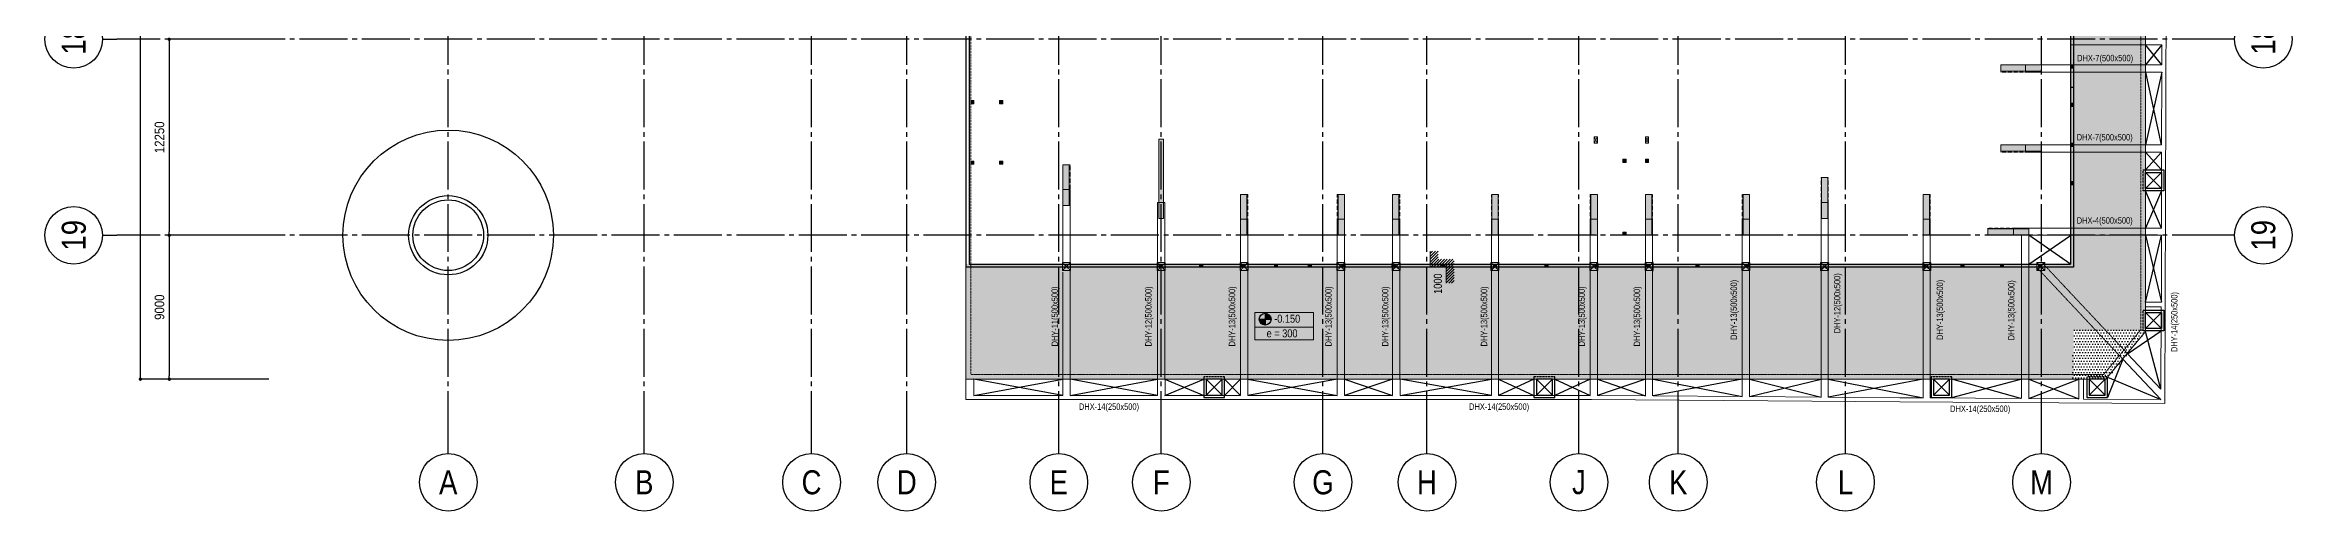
# Model space of a CAD drawing. Header units: millimetres. Extents: x 397144 to 10081729, y 99180 to 1327802.
# Drawn here: x 4924693 to 5065093, y 451063 to 480210 of the extents above; entities that cross this region are included whole.
import ezdxf
from ezdxf.enums import TextEntityAlignment as Align

# ---------------------------------------------------------------- set-up
doc = ezdxf.new("R2010")
doc.units = ezdxf.units.MM
doc.header["$PDSIZE"] = -10
for name, pattern in [('CHG_XX_Cot_Tang 1$0$CENTER', [20.2, 12.7, -2.5, 2.5, -2.5]), ('CHG_XX_Cot_Tang 1$0$CENTER2', [28.575, 19.05, -3.175, 3.175, -3.175]), ('CHG_XX_Cot_Tang 1$0$HIDDEN', [0.375, 0.25, -0.125]), ('CHG_XX_Cot_Tang 1$0$MB_Luoi truc$0$HTT Hidden 21', [3, 2, -1]), ('CHG_XX_Damsan_Tang 1_-0.150$0$HIDDEN', [0.375, 0.25, -0.125]), ('CHG_XX_Damsan_Tang 1_-0.150$0$HTT Hidden 10.5', [1.5, 1, -0.5]), ('CHG_XX_Luoi truc$0$MB_Luoi truc$0$Center101', [13, 10, -1, 1, -1])]:
    doc.linetypes.add(name, pattern=pattern)
doc.layers.get('0').update_dxf_attribs({"linetype": 'CONTINUOUS'})
doc.layers.get('Defpoints').update_dxf_attribs({"color": 12, "linetype": 'CONTINUOUS'})
for name, color, linetype, lineweight in [('$0$DBAO', 3, 'CONTINUOUS', 13), ('$0$TTP-TEXT', 30, 'CONTINUOUS', 5), ("'S_General_Dim_Internal", 1, 'CONTINUOUS', 18), ('Ap0202_T', 141, 'CONTINUOUS', 25), ('Ap0310_PSS', 130, 'CONTINUOUS', 18), ('Ap0311_H', 8, 'CONTINUOUS', 15), ("CHG_XX_Cot_Tang 1$0$'S_Steel_Cont_2 Normal", 2, 'CONTINUOUS', 25), ("CHG_XX_Cot_Tang 1$0$'S_Steel_Cont_2 Normal_Plate", 150, 'CONTINUOUS', 15), ('CHG_XX_Cot_Tang 1$0$Cot thep', 51, 'CONTINUOUS', 15), ('CHG_XX_Cot_Tang 1$0$MB_Luoi truc$0$Dim 300', 1, 'CONTINUOUS', 5), ('CHG_XX_Cot_Tang 1$0$Net thay Tuong', 3, 'CONTINUOUS', 20), ('CHG_XX_Cot_Tang 1$0$NS-Pier', 150, 'CONTINUOUS', 9), ('CHG_XX_Cot_Tang 1$0$NS-Pier @ 1', 150, 'CONTINUOUS', 9), ('CHG_XX_Cot_Tang 1$0$NS-Pier @ 100', 150, 'CONTINUOUS', 9), ('CHG_XX_Cot_Tang 1$0$NS-Pier @ 150', 150, 'CONTINUOUS', 9), ('CHG_XX_Cot_Tang 1$0$NS-Pier @ 200', 150, 'CONTINUOUS', 9), ('CHG_XX_Cot_Tang 1$0$NS-Pier @ 350', 150, 'CONTINUOUS', 9), ('CHG_XX_Cot_Tang 1$0$S_Concrete_Cont_2 Normal', 2, 'CONTINUOUS', 13), ("CHG_XX_Damsan_Tang 1_-0.150$0$'S_Concrete_Cont_2 Normal", 2, 'CONTINUOUS', 13), ("CHG_XX_Damsan_Tang 1_-0.150$0$'S_General_Hidden_1 Thin", 1, 'CHG_XX_Damsan_Tang 1_-0.150$0$HIDDEN', 18), ('TEXT', 7, 'CONTINUOUS', 15)]:
    doc.layers.add(name, color=color, linetype=linetype, lineweight=lineweight)
for name, color, linetype in [('$0$GHI CHU', 7, 'CONTINUOUS'), ("CHG_XX_Cot_Tang 1$0$'S_Concrete_Center_1", 8, 'CHG_XX_Cot_Tang 1$0$CENTER2'), ("CHG_XX_Cot_Tang 1$0$'S_Steel_ Bold", 8, 'CONTINUOUS'), ('CHG_XX_Cot_Tang 1$0$cot 500 dung +850', 1, 'CONTINUOUS'), ('CHG_XX_Cot_Tang 1$0$Vach VH3', 3, 'CONTINUOUS'), ("CHG_XX_Damsan_Tang 1_-0.150$0$'S_General_Hatch_8", 8, 'CONTINUOUS'), ('CHG_XX_Damsan_Tang 1_-0.150$0$DTE-H-GDRAIN WATER', 1, 'CHG_XX_Damsan_Tang 1_-0.150$0$HTT Hidden 10.5'), ('CHG_XX_Luoi truc$0$Grid', 34, 'CONTINUOUS'), ('CHG_XX_Luoi truc$0$Grid Line', 8, 'CHG_XX_Luoi truc$0$MB_Luoi truc$0$Center101'), ('dim', 1, 'CONTINUOUS')]:
    doc.layers.add(name, color=color, linetype=linetype)
doc.styles.add('$0$TTP-HelCon', font='VHELVCN_0.TTF')
doc.styles.add('CHG_XX_Cot_Tang 1$0$MB_Luoi truc$0$Arial_C', font='arial.ttf', dxfattribs={"width": 0.85})
doc.styles.add('CHG_XX_Luoi truc$0$MB_Luoi truc$0$Grid A-F$0$VNI-HelveCB', font='VHELVCB_0.TTF')
doc.styles.add('ISOCP', font='Isocp.shx', dxfattribs={"bigfont": 'as_sym.shx'})
doc.styles.add('Star-HelCon', font='VHELVCN_0.TTF')
doc.styles.add('TTP-HelCon', font='VHELVCN_0.TTF')
doc.dimstyles.new('CHG_XX_Cot_Tang 1$0$MB_Luoi truc$0$Dim 300 (A1-A2)', dxfattribs={"dimscale": 300, "dimtxt": 2, "dimasz": 0.7, "dimexe": 0, "dimexo": 1, "dimgap": 1, "dimtad": 1, "dimdec": 0, "dimzin": 12, "dimdsep": 46, "dimtxsty": 'CHG_XX_Cot_Tang 1$0$MB_Luoi truc$0$Arial_C', "dimblk": 'CHG_XX_Cot_Tang 1$0$MB_Luoi truc$0$_Dot', "dimcen": 1, "dimclrd": 256, "dimclre": 256, "dimclrt": 3, "dimadec": 0, "dimazin": 0, "dimtfac": 1, "dimtdec": 0, "dimtix": 1, "dimtmove": 2, "dimatfit": 3, "dimldrblk": 'CHG_XX_Cot_Tang 1$0$MB_Luoi truc$0$HTT Arrow 30', "dimfxl": 1, "dimtolj": 1, "dimtzin": 0, "dimarcsym": 0})

# ---------------------------------------------------------------- blocks, each defined once
blk = doc.blocks.new('CHG_XX_Cot_Tang 1$0$MB_Luoi truc$0$_Dot')
at = {"color": 0, "linetype": 'ByBlock', "lineweight": -2}
blk.add_line((-0.5, 0), (-1, 0), dxfattribs=at)
at = {"color": 0, "linetype": 'ByBlock', "const_width": 0.5}
blk.add_lwpolyline([(-0.25, 0, 1), (0.25, 0, 1)], format="xyb", close=True, dxfattribs=at)
blk = doc.blocks.new('*D844')
at = {"layer": 'CHG_XX_Cot_Tang 1$0$MB_Luoi truc$0$Dim 300', "lineweight": -2, "transparency": 16777216}
for p, q in [((-11200, 12250), (-17432, 12250)), ((-17432, 12040), (-17432, 210)), ((-11200, 0), (-17432, 0))]:
    blk.add_line(p, q, dxfattribs=at)
at = {"layer": 'Defpoints', "color": 0, "transparency": 16777216}
for p in [(-10900, 12250), (-17432, 0), (-10900, 0)]:
    blk.add_point(p, dxfattribs=at)
at = {"layer": 'CHG_XX_Cot_Tang 1$0$MB_Luoi truc$0$Dim 300', "lineweight": -2, "transparency": 16777216, "xscale": 210, "yscale": 210, "zscale": 210}
for p, rotation in [((-17432, 12250), 90), ((-17432, 0), 270)]:
    blk.add_blockref('CHG_XX_Cot_Tang 1$0$MB_Luoi truc$0$_Dot', p, dxfattribs=dict(at, rotation=rotation))
at = {"layer": 'CHG_XX_Cot_Tang 1$0$MB_Luoi truc$0$Dim 300', "color": 3, "transparency": 16777216, "insert": (-18039, 6125), "char_height": 600, "attachment_point": 5, "rotation": 90, "style": 'CHG_XX_Cot_Tang 1$0$MB_Luoi truc$0$Arial_C'}
blk.add_mtext('\\A1;12250', dxfattribs=at)
blk = doc.blocks.new('CHG_XX_Cot_Tang 1$0$MB_Luoi truc$0$HTT Arrow 30')
blk.add_hatch(color=256).paths.add_polyline_path([(-2.5, 0.375), (-2.5, -0.375), (0, 0)])
at = {"color": 0, "linetype": 'ByBlock', "lineweight": -2}
for p, q in [((0, 0), (-2.5, 0.375)), ((-2.5, -0.375), (-2.5, 0.375)), ((0, 0), (-2.5, -0.375))]:
    blk.add_line(p, q, dxfattribs=at)
blk = doc.blocks.new('*D845')
at = {"layer": 'CHG_XX_Cot_Tang 1$0$MB_Luoi truc$0$Dim 300', "lineweight": -2, "transparency": 16777216}
for p, q in [((-11200, 163400), (-19232, 163400)), ((-19232, -8790), (-19232, 163190)), ((-11200, -9000), (-19232, -9000))]:
    blk.add_line(p, q, dxfattribs=at)
at = {"layer": 'Defpoints', "color": 0, "transparency": 16777216}
for p in [(-19232, 163400), (-10900, 163400), (-10900, -9000)]:
    blk.add_point(p, dxfattribs=at)
at = {"layer": 'CHG_XX_Cot_Tang 1$0$MB_Luoi truc$0$Dim 300', "lineweight": -2, "transparency": 16777216, "xscale": 210, "yscale": 210, "zscale": 210}
for p, rotation in [((-19232, 163400), 90), ((-19232, -9000), 270)]:
    blk.add_blockref('CHG_XX_Cot_Tang 1$0$MB_Luoi truc$0$_Dot', p, dxfattribs=dict(at, rotation=rotation))
at = {"layer": 'CHG_XX_Cot_Tang 1$0$MB_Luoi truc$0$Dim 300', "color": 3, "transparency": 16777216, "insert": (-19839, 77200), "char_height": 600, "attachment_point": 5, "rotation": 90, "style": 'CHG_XX_Cot_Tang 1$0$MB_Luoi truc$0$Arial_C'}
blk.add_mtext('\\A1;172400', dxfattribs=at)
blk = doc.blocks.new('*U882')
at = {"layer": 'CHG_XX_Cot_Tang 1$0$NS-Pier @ 1'}
h = blk.add_hatch(color=256, dxfattribs=at)
h.dxf.hatch_style = 1
h.paths.add_polyline_path([(400, 0), (0, 0), (0, -2550), (400, -2550)])
at = {"layer": 'CHG_XX_Cot_Tang 1$0$NS-Pier @ 100'}
h = blk.add_hatch(color=256, dxfattribs=at)
h.dxf.hatch_style = 1
h.paths.add_polyline_path([(400, 0), (0, 0), (0, -2550), (400, -2550)])
at = {"layer": 'CHG_XX_Cot_Tang 1$0$NS-Pier @ 150'}
h = blk.add_hatch(color=256, dxfattribs=at)
h.dxf.hatch_style = 1
h.paths.add_polyline_path([(400, 0), (0, 0), (0, -2550), (400, -2550)])
at = {"layer": 'CHG_XX_Cot_Tang 1$0$NS-Pier @ 200'}
h = blk.add_hatch(color=256, dxfattribs=at)
h.dxf.hatch_style = 1
h.paths.add_polyline_path([(400, 0), (0, 0), (0, -2550), (400, -2550)])
at = {"layer": 'CHG_XX_Cot_Tang 1$0$NS-Pier @ 350'}
h = blk.add_hatch(color=256, dxfattribs=at)
h.dxf.hatch_style = 1
h.paths.add_polyline_path([(400, 0), (0, 0), (0, -2550), (400, -2550)])
blk = doc.blocks.new('CHG_XX_Cot_Tang 1$0$Block A_C450x2250')
at = {"layer": 'CHG_XX_Cot_Tang 1$0$NS-Pier', "color": 9, "linetype": 'CHG_XX_Cot_Tang 1$0$MB_Luoi truc$0$HTT Hidden 21'}
blk.add_lwpolyline([(0, 0), (-50, 0), (-50, -2550), (0, -2550)], dxfattribs=at)
at = {"layer": 'CHG_XX_Cot_Tang 1$0$NS-Pier'}
blk.add_lwpolyline([(400, -2550), (0, -2550), (0, 0), (400, 0)], close=True, dxfattribs=at)
blk.add_blockref('*U882', (0, 0), dxfattribs=at)
blk = doc.blocks.new('CHG_XX_Cot_Tang 1$0$Block A_C4950x300')
at = {"layer": 'CHG_XX_Cot_Tang 1$0$NS-Pier', "true_color": 0xed1f24}
h = blk.add_hatch(color=240, dxfattribs=at)
h.dxf.hatch_style = 1
h.paths.add_polyline_path([(4953, -300), (4950, 0), (0, 0), (3, -300)])
at = {"layer": 'CHG_XX_Cot_Tang 1$0$NS-Pier'}
blk.add_lwpolyline([(4953, -300), (4950, 0), (0, 0), (3, -300)], close=True, dxfattribs=at)
blk = doc.blocks.new('*D855')
at = {"layer": 'CHG_XX_Cot_Tang 1$0$MB_Luoi truc$0$Dim 300', "lineweight": -2, "transparency": 16777216}
for p, q in [((-11200, 0), (-17432, 0)), ((-17432, -210), (-17432, -8790)), ((-11200, -9000), (-17432, -9000))]:
    blk.add_line(p, q, dxfattribs=at)
at = {"layer": 'Defpoints', "color": 0, "transparency": 16777216}
for p in [(-10900, 0), (-17432, -9000), (-10900, -9000)]:
    blk.add_point(p, dxfattribs=at)
at = {"layer": 'CHG_XX_Cot_Tang 1$0$MB_Luoi truc$0$Dim 300', "lineweight": -2, "transparency": 16777216, "xscale": 210, "yscale": 210, "zscale": 210}
for p, rotation in [((-17432, 0), 90), ((-17432, -9000), 270)]:
    blk.add_blockref('CHG_XX_Cot_Tang 1$0$MB_Luoi truc$0$_Dot', p, dxfattribs=dict(at, rotation=rotation))
at = {"layer": 'CHG_XX_Cot_Tang 1$0$MB_Luoi truc$0$Dim 300', "color": 3, "transparency": 16777216, "insert": (-18039, -4500), "char_height": 600, "attachment_point": 5, "rotation": 90, "style": 'CHG_XX_Cot_Tang 1$0$MB_Luoi truc$0$Arial_C'}
blk.add_mtext('\\A1;9000', dxfattribs=at)
blk = doc.blocks.new('CHG_XX_Cot_Tang 1$0$500x500')
at = {"color": 1, "linetype": 'CHG_XX_Cot_Tang 1$0$MB_Luoi truc$0$HTT Hidden 21'}
for p, q in [((250, 250), (-250, -250)), ((-250, 250), (250, -250))]:
    blk.add_line(p, q, dxfattribs=at)
at = {"layer": 'CHG_XX_Cot_Tang 1$0$NS-Pier', "color": 1}
blk.add_lwpolyline([(250, -250), (250, 250), (-250, 250), (-250, -250)], close=True, dxfattribs=at)
blk = doc.blocks.new('*U883')
at = {"layer": 'CHG_XX_Cot_Tang 1$0$NS-Pier @ 1'}
h = blk.add_hatch(color=256, dxfattribs=at)
h.dxf.hatch_style = 1
h.paths.add_polyline_path([(200, 0), (-200, 0), (-200, -2550), (200, -2550)])
at = {"layer": 'CHG_XX_Cot_Tang 1$0$NS-Pier @ 100'}
h = blk.add_hatch(color=256, dxfattribs=at)
h.dxf.hatch_style = 1
h.paths.add_polyline_path([(200, 0), (-200, 0), (-200, -2550), (200, -2550)])
at = {"layer": 'CHG_XX_Cot_Tang 1$0$NS-Pier @ 150'}
h = blk.add_hatch(color=256, dxfattribs=at)
h.dxf.hatch_style = 1
h.paths.add_polyline_path([(200, 0), (-200, 0), (-200, -2550), (200, -2550)])
at = {"layer": 'CHG_XX_Cot_Tang 1$0$NS-Pier @ 200'}
h = blk.add_hatch(color=256, dxfattribs=at)
h.dxf.hatch_style = 1
h.paths.add_polyline_path([(200, 0), (-200, 0), (-200, -2550), (200, -2550)])
at = {"layer": 'CHG_XX_Cot_Tang 1$0$NS-Pier @ 350'}
h = blk.add_hatch(color=256, dxfattribs=at)
h.dxf.hatch_style = 1
h.paths.add_polyline_path([(200, 0), (-200, 0), (-200, -2550), (200, -2550)])
blk = doc.blocks.new('CHG_XX_Cot_Tang 1$0$400x2250_cen')
at = {"layer": 'CHG_XX_Cot_Tang 1$0$NS-Pier', "color": 9, "linetype": 'CHG_XX_Cot_Tang 1$0$MB_Luoi truc$0$HTT Hidden 21'}
for points in [[(-200, 0), (-225, 0), (-225, -2550), (-200, -2550)], [(200, 0), (225, 0), (225, -2550), (200, -2550)]]:
    blk.add_lwpolyline(points, dxfattribs=at)
at = {"layer": 'CHG_XX_Cot_Tang 1$0$NS-Pier'}
blk.add_lwpolyline([(200, -2550), (-200, -2550), (-200, 0), (200, 0)], close=True, dxfattribs=at)
blk.add_blockref('*U883', (0, 0), dxfattribs=at)
blk = doc.blocks.new('*U869')
at = {"layer": "CHG_XX_Cot_Tang 1$0$'S_Steel_ Bold", "linetype": 'CHG_XX_Cot_Tang 1$0$CENTER', "ltscale": 0.05}
for p, q in [((-13, 0), (13, 0)), ((0, 13), (0, -13))]:
    blk.add_line(p, q, dxfattribs=at)
at = {"layer": "CHG_XX_Cot_Tang 1$0$'S_Steel_ Bold", "color": 1}
blk.add_circle((0, 0), 7, dxfattribs=at)
blk = doc.blocks.new('CHG_XX_Cot_Tang 1$0$A$C42BB3C5E')
at = {"color": 8, "linetype": 'CHG_XX_Cot_Tang 1$0$MB_Luoi truc$0$HTT Hidden 21'}
blk.add_lwpolyline([(-75, -113), (125, -113), (125, 87), (-75, 87)], close=True, dxfattribs=at)
at = {"layer": "CHG_XX_Cot_Tang 1$0$'S_Concrete_Center_1"}
for p, q in [((25, 63), (25, -88)), ((125, -13), (-83, -13))]:
    blk.add_line(p, q, dxfattribs=at)
at = {"layer": "CHG_XX_Cot_Tang 1$0$'S_Steel_Cont_2 Normal"}
blk.add_lwpolyline([(-37, -15, 0.4142136), (-43, -21), (-43, -50), (-50, -50), (-50, 25), (-43, 25), (-43, -4, 0.4142136), (-37, -10), (87, -10, 0.4142136), (93, -4), (93, 25), (100, 25), (100, -50), (93, -50), (93, -21, 0.4142136), (87, -15)], format="xyb", close=True, dxfattribs=at)
at = {"layer": "CHG_XX_Cot_Tang 1$0$'S_Steel_Cont_2 Normal_Plate"}
blk.add_lwpolyline([(115, 45), (115, -70), (-65, -70), (-65, 45)], close=True, dxfattribs=at)
at = {"layer": "CHG_XX_Cot_Tang 1$0$'S_Steel_ Bold"}
for p in [(-10, 20), (60, 20)]:
    blk.add_blockref('*U869', p, dxfattribs=at)
at = {"layer": "CHG_XX_Cot_Tang 1$0$'S_Steel_ Bold", "xscale": -1, "rotation": 180}
for p in [(-10, -45), (60, -45)]:
    blk.add_blockref('*U869', p, dxfattribs=at)
blk = doc.blocks.new('CHG_XX_Cot_Tang 1$0$net pergola')
at = {"layer": 'CHG_XX_Cot_Tang 1$0$Net thay Tuong'}
for p, rotation in [((67057, -40963), 180), ((67057, -43362), 180), ((67057, -45862), 180), ((67057, -48262), 180), ((10069, -53425), 90), ((12619, -53425), 90), ((15169, -53425), 90), ((17286, -53425), 90), ((19403, -53425), 90), ((21520, -53425), 90), ((24619, -53425), 90), ((27744, -53425), 90), ((30969, -53425), 90), ((34194, -53425), 90), ((37319, -53425), 90), ((40470, -53425), 90), ((43619, -53425), 90), ((46772, -53425), 90), ((57820, -53425), 90), ((60186, -53425), 90), ((62653, -53425), 90), ((65019, -53425), 90)]:
    blk.add_blockref('CHG_XX_Cot_Tang 1$0$A$C42BB3C5E', p, dxfattribs=dict(at, rotation=rotation))
blk = doc.blocks.new('CHG_XX_Cot_Tang 1$0$cot thong gio')
at = {"layer": 'CHG_XX_Cot_Tang 1$0$S_Concrete_Cont_2 Normal', "color": 3, "ltscale": 0.8}
blk.add_lwpolyline([(-100, -70), (100, -70), (100, 130), (-100, 130)], close=True, dxfattribs=at)
blk.add_solid([(-100, 130), (-100, -70), (100, 130), (100, -70)], dxfattribs=at)
blk = doc.blocks.new('*U875')
at = {"layer": 'CHG_XX_Luoi truc$0$Grid', "lineweight": -2}
blk.add_line((0, -3), (0, 0), dxfattribs=at)
blk.add_circle((0, -9), 6, dxfattribs=at)
at = {"layer": 'CHG_XX_Luoi truc$0$Grid Line'}
blk.add_line((0, 0), (0, 608), dxfattribs=at)
at = {"layer": 'CHG_XX_Luoi truc$0$Grid', "lineweight": -2, "style": 'CHG_XX_Luoi truc$0$MB_Luoi truc$0$Grid A-F$0$VNI-HelveCB'}
for tag, p in [('GRIDSUB', (0, 617)), ('GRID', (0, -9))]:
    blk.add_attdef(tag, text='', height=5, dxfattribs=at).set_placement(p, align=Align.MIDDLE)
blk = doc.blocks.new('*U880')
at = {"layer": 'CHG_XX_Luoi truc$0$Grid', "lineweight": -2}
blk.add_line((0, -3), (0, 0), dxfattribs=at)
blk.add_circle((0, -9), 6, dxfattribs=at)
at = {"layer": 'CHG_XX_Luoi truc$0$Grid Line'}
blk.add_line((0, 0), (0, 608), dxfattribs=at)
at = {"layer": 'CHG_XX_Luoi truc$0$Grid', "lineweight": -2, "style": 'CHG_XX_Luoi truc$0$MB_Luoi truc$0$Grid A-F$0$VNI-HelveCB'}
for tag, p in [('GRIDSUB', (0, 617)), ('GRID', (0, -9))]:
    blk.add_attdef(tag, text='', height=5, dxfattribs=at).set_placement(p, align=Align.MIDDLE)
blk = doc.blocks.new('*U876')
at = {"layer": 'CHG_XX_Luoi truc$0$Grid', "lineweight": -2}
blk.add_line((0, -3), (0, 0), dxfattribs=at)
blk.add_circle((0, -9), 6, dxfattribs=at)
at = {"layer": 'CHG_XX_Luoi truc$0$Grid Line'}
blk.add_line((0, 0), (0, 608), dxfattribs=at)
at = {"layer": 'CHG_XX_Luoi truc$0$Grid', "lineweight": -2, "style": 'CHG_XX_Luoi truc$0$MB_Luoi truc$0$Grid A-F$0$VNI-HelveCB'}
for tag, p in [('GRIDSUB', (0, 617)), ('GRID', (0, -9))]:
    blk.add_attdef(tag, text='', height=5, dxfattribs=at).set_placement(p, align=Align.MIDDLE)
blk = doc.blocks.new('*U877')
at = {"layer": 'CHG_XX_Luoi truc$0$Grid', "lineweight": -2}
for p, q in [((0, 441), (0, 438)), ((0, -3), (0, 0))]:
    blk.add_line(p, q, dxfattribs=at)
for centre in [(0, 447), (0, -9)]:
    blk.add_circle(centre, 6, dxfattribs=at)
at = {"layer": 'CHG_XX_Luoi truc$0$Grid Line'}
blk.add_line((0, 0), (0, 438), dxfattribs=at)
at = {"layer": 'CHG_XX_Luoi truc$0$Grid', "lineweight": -2, "style": 'CHG_XX_Luoi truc$0$MB_Luoi truc$0$Grid A-F$0$VNI-HelveCB'}
for tag, p in [('GRIDSUB', (0, 447)), ('GRID', (0, -9))]:
    blk.add_attdef(tag, text='', height=5, dxfattribs=at).set_placement(p, align=Align.MIDDLE)
blk = doc.blocks.new('CHG_XX_Luoi truc')
at = {"layer": 'Defpoints', "ltscale": 1500}
blk.add_circle((0, 0), 6575, dxfattribs=at)
at = {"layer": 'CHG_XX_Luoi truc$0$Grid'}
ref = blk.add_blockref('*U876', (0, -12747), dxfattribs=dict(at, xscale=300, yscale=300, zscale=300))
ref.add_attrib('GRID', 'A', dxfattribs={"lineweight": -2, "height": 1500, "style": 'CHG_XX_Luoi truc$0$MB_Luoi truc$0$Grid A-F$0$VNI-HelveCB'}).set_placement((0, -15447), align=Align.MIDDLE)
ref = blk.add_blockref('*U875', (12250, -12747), dxfattribs=dict(at, xscale=300, yscale=300, zscale=300))
ref.add_attrib('GRID', 'B', dxfattribs={"lineweight": -2, "height": 1500, "style": 'CHG_XX_Luoi truc$0$MB_Luoi truc$0$Grid A-F$0$VNI-HelveCB'}).set_placement((12250, -15447), align=Align.MIDDLE)
ref = blk.add_blockref('*U875', (22700, -12747), dxfattribs=dict(at, xscale=300, yscale=300, zscale=300))
ref.add_attrib('GRID', 'C', dxfattribs={"lineweight": -2, "height": 1500, "style": 'CHG_XX_Luoi truc$0$MB_Luoi truc$0$Grid A-F$0$VNI-HelveCB'}).set_placement((22700, -15447), align=Align.MIDDLE)
ref = blk.add_blockref('*U875', (28650, -12747), dxfattribs=dict(at, xscale=300, yscale=300, zscale=300))
ref.add_attrib('GRID', 'D', dxfattribs={"lineweight": -2, "height": 1500, "style": 'CHG_XX_Luoi truc$0$MB_Luoi truc$0$Grid A-F$0$VNI-HelveCB'}).set_placement((28650, -15447), align=Align.MIDDLE)
ref = blk.add_blockref('*U875', (38150, -12747), dxfattribs=dict(at, xscale=300, yscale=300, zscale=300))
ref.add_attrib('GRID', 'E', dxfattribs={"lineweight": -2, "height": 1500, "style": 'CHG_XX_Luoi truc$0$MB_Luoi truc$0$Grid A-F$0$VNI-HelveCB'}).set_placement((38150, -15447), align=Align.MIDDLE)
ref = blk.add_blockref('*U875', (44550, -12747), dxfattribs=dict(at, xscale=300, yscale=300, zscale=300))
ref.add_attrib('GRID', 'F', dxfattribs={"lineweight": -2, "height": 1500, "style": 'CHG_XX_Luoi truc$0$MB_Luoi truc$0$Grid A-F$0$VNI-HelveCB'}).set_placement((44550, -15447), align=Align.MIDDLE)
ref = blk.add_blockref('*U875', (54650, -12747), dxfattribs=dict(at, xscale=300, yscale=300, zscale=300))
ref.add_attrib('GRID', 'G', dxfattribs={"lineweight": -2, "height": 1500, "style": 'CHG_XX_Luoi truc$0$MB_Luoi truc$0$Grid A-F$0$VNI-HelveCB'}).set_placement((54650, -15447), align=Align.MIDDLE)
ref = blk.add_blockref('*U880', (61150, -12747), dxfattribs=dict(at, xscale=300, yscale=300, zscale=300))
ref.add_attrib('GRID', 'H', dxfattribs={"lineweight": -2, "height": 1500, "style": 'CHG_XX_Luoi truc$0$MB_Luoi truc$0$Grid A-F$0$VNI-HelveCB'}).set_placement((61150, -15447), align=Align.MIDDLE)
ref = blk.add_blockref('*U875', (70650, -12747), dxfattribs=dict(at, xscale=300, yscale=300, zscale=300))
ref.add_attrib('GRID', 'J', dxfattribs={"lineweight": -2, "height": 1500, "style": 'CHG_XX_Luoi truc$0$MB_Luoi truc$0$Grid A-F$0$VNI-HelveCB'}).set_placement((70650, -15447), align=Align.MIDDLE)
ref = blk.add_blockref('*U875', (76850, -12747), dxfattribs=dict(at, xscale=300, yscale=300, zscale=300))
ref.add_attrib('GRID', 'K', dxfattribs={"lineweight": -2, "height": 1500, "style": 'CHG_XX_Luoi truc$0$MB_Luoi truc$0$Grid A-F$0$VNI-HelveCB'}).set_placement((76850, -15447), align=Align.MIDDLE)
ref = blk.add_blockref('*U875', (87300, -12747), dxfattribs=dict(at, xscale=300, yscale=300, zscale=300))
ref.add_attrib('GRID', 'L', dxfattribs={"lineweight": -2, "height": 1500, "style": 'CHG_XX_Luoi truc$0$MB_Luoi truc$0$Grid A-F$0$VNI-HelveCB'}).set_placement((87300, -15447), align=Align.MIDDLE)
ref = blk.add_blockref('*U875', (99550, -12747), dxfattribs=dict(at, xscale=300, yscale=300, zscale=300))
ref.add_attrib('GRID', 'M', dxfattribs={"lineweight": -2, "height": 1500, "style": 'CHG_XX_Luoi truc$0$MB_Luoi truc$0$Grid A-F$0$VNI-HelveCB'}).set_placement((99550, -15447), align=Align.MIDDLE)
at = {"layer": 'CHG_XX_Luoi truc$0$Grid', "xscale": 300.0000000000013, "yscale": 300.0000000000013, "zscale": 300.0000000000013, "rotation": 90}
for p, values in [((110703, 12250), {'GRID': '18', 'GRIDSUB': '18'}), ((110703, 0), {'GRID': '19', 'GRIDSUB': '19'})]:
    blk.add_blockref('*U877', p, dxfattribs=at).add_auto_attribs(values)
blk = doc.blocks.new('CHG_XX_Damsan_Tang 1_-0.150$0$ho ga nuoc mua')
at = {"layer": 'CHG_XX_Damsan_Tang 1_-0.150$0$DTE-H-GDRAIN WATER', "color": 2, "linetype": 'Continuous', "ltscale": 0.5}
for p, q in [((-650, -650), (-650, 650)), ((-650, 650), (650, 650)), ((-500, 500), (500, -500)), ((-500, -500), (500, 500)), ((650, 650), (650, -650))]:
    blk.add_line(p, q, dxfattribs=at)
at = {"layer": 'CHG_XX_Damsan_Tang 1_-0.150$0$DTE-H-GDRAIN WATER'}
blk.add_line((650, -650), (-650, -650), dxfattribs=at)
at = {"layer": 'CHG_XX_Damsan_Tang 1_-0.150$0$DTE-H-GDRAIN WATER', "color": 2, "linetype": 'Continuous', "ltscale": 0.5, "flags": 128}
blk.add_lwpolyline([(-500, -500), (-500, 500), (500, 500), (500, -500)], close=True, dxfattribs=at)
blk = doc.blocks.new('CHG_XX_Damsan_Tang 1_-0.150$0$A$C1d321f71')
at = {"layer": 'CHG_XX_Damsan_Tang 1_-0.150$0$DTE-H-GDRAIN WATER', "rotation": 270}
for p in [(106550, 2529), (106550, -6226)]:
    blk.add_blockref('CHG_XX_Damsan_Tang 1_-0.150$0$ho ga nuoc mua', p, dxfattribs=at)
at = {"layer": 'CHG_XX_Damsan_Tang 1_-0.150$0$DTE-H-GDRAIN WATER', "xscale": -1, "rotation": 180}
for p in [(47857, -10400), (68487, -10400), (93295, -10400), (103026, -10400)]:
    blk.add_blockref('CHG_XX_Damsan_Tang 1_-0.150$0$ho ga nuoc mua', p, dxfattribs=at)
blk = doc.blocks.new('SSLAB-1')
at = {"layer": 'Ap0311_H'}
h = blk.add_hatch(dxfattribs=at)
h.set_pattern_fill('ANSI31', color=256, scale=500, style=0)
h.set_pattern_definition([(45, (-207238.62, -77063.66), (-44.194174, 44.194174), [])])
h.paths.add_polyline_path([(0, 250), (-500, 250), (-500, 0), (-250, 0), (-250, -500), (500, -500), (500, -250), (0, -250)])
blk.add_lwpolyline([(-500, 250), (0, 250), (0, -250), (500, -250)], dxfattribs=at)
at = {"layer": 'Ap0202_T', "style": 'ISOCP'}
blk.add_attdef('SSLAB', (250, 0), '', height=250, dxfattribs=at)
blk = doc.blocks.new('-0.15')
at = {"layer": '$0$GHI CHU'}
h = blk.add_hatch(color=256, dxfattribs=at)
h.dxf.hatch_style = 1
h.paths.add_polyline_path([(1008, -419, 0.4142136), (640, -51), (640, -419)])
h.paths.add_polyline_path([(640, -788), (640, -419), (271, -419, 0.4142136)])
at = {"layer": '$0$DBAO'}
for points in [[(0, 0), (0, -916), (3666, -916), (3666, 0)], [(0, -916), (0, -1700), (3666, -1700), (3666, -916)]]:
    blk.add_lwpolyline(points, close=True, dxfattribs=at)
at = {"layer": '$0$GHI CHU'}
for p, q in [((271, -419), (1008, -419)), ((640, -51), (640, -788))]:
    blk.add_line(p, q, dxfattribs=at)
blk.add_circle((640, -419), 368, dxfattribs=at)
at = {"layer": '$0$TTP-TEXT', "style": '$0$TTP-HelCon'}
for s, p in [('e = 300', (733, -1555)), ('-0.150', (1206, -639))]:
    blk.add_text(s, height=500, dxfattribs=at).set_placement(p)
blk = doc.blocks.new('CHG_XX_Cot_Tang 1')
at = {"layer": 'CHG_XX_Cot_Tang 1$0$NS-Pier'}
for p, q in [((71600, 6150), (71800, 5750)), ((71600, 5750), (71800, 6150)), ((74800, 6150), (75000, 5750)), ((74800, 5750), (75000, 6150))]:
    blk.add_line(p, q, dxfattribs=at)
at = {"layer": 'CHG_XX_Cot_Tang 1$0$NS-Pier', "linetype": 'Continuous', "ltscale": 5}
blk.add_lwpolyline([(-300, 85450), (-10900, 85450), (-10900, 163400), (99639.2, 163400), (106050, 158254.3), (106050, -6022), (103575.5, -9000), (32350, -9000), (32350, 84050), (-300, 84050)], close=True, dxfattribs=at)
at = {"layer": 'CHG_XX_Cot_Tang 1$0$NS-Pier', "linetype": 'CHG_XX_Cot_Tang 1$0$HIDDEN', "ltscale": 5}
blk.add_lwpolyline([(32650, 84350), (0, 84350), (0, 85750), (-10600, 85750), (-10600, 163100), (99533.7, 163100), (105750, 158110.4), (105750, -5913.6), (103434.7, -8700), (32650, -8700), (32650, 84350), (32650, -8700), (103404.7, -8700)], dxfattribs=at)
at = {"layer": 'CHG_XX_Cot_Tang 1$0$NS-Pier'}
for points in [[(71600, 5750), (71800, 5750), (71800, 6150), (71600, 6150)], [(74800, 5750), (75000, 5750), (75000, 6150), (74800, 6150)]]:
    blk.add_lwpolyline(points, close=True, dxfattribs=at)
at = {"layer": 'CHG_XX_Cot_Tang 1$0$Vach VH3'}
for p, q in [((101350, 50233.2), (101350, -1800)), ((101550, 50315.8), (101550, -2000)), ((32350, 12850), (32350, -2000)), ((32550, 12650), (32550, -1800)), ((101350, 9250), (101550, 9250)), ((101550, -2000), (32350, -2000)), ((32550, -1800), (101350, -1800))]:
    blk.add_line(p, q, dxfattribs=at)
at = {"layer": 'CHG_XX_Cot_Tang 1$0$cot 500 dung +850'}
for p in [(38625, -1950), (44550, -1950), (49725, -1950), (55775, -1950), (59225, -1950), (65400, -1950), (71575, -1950), (75025, -1950), (81075, -1950), (86000, -1950), (92375, -1950), (99500, -1950)]:
    blk.add_blockref('CHG_XX_Cot_Tang 1$0$500x500', p, dxfattribs=at)
at = {"layer": 'CHG_XX_Cot_Tang 1$0$Cot thep'}
blk.add_blockref('CHG_XX_Cot_Tang 1$0$net pergola', (34418.2, 51500), dxfattribs=at)
at = {"layer": 'CHG_XX_Cot_Tang 1$0$NS-Pier'}
for name, p in [('CHG_XX_Luoi truc', (0, 0)), ('CHG_XX_Cot_Tang 1$0$Block A_C450x2250', (55600, 2550)), ('CHG_XX_Cot_Tang 1$0$Block A_C450x2250', (71400, 2550)), ('CHG_XX_Cot_Tang 1$0$Block A_C450x2250', (80900, 2550))]:
    blk.add_blockref(name, p, dxfattribs=at)
for name, p, rotation in [('CHG_XX_Cot_Tang 1$0$Block A_C450x2250', (97000, 10250), 90.00000000000001), ('CHG_XX_Cot_Tang 1$0$Block A_C4950x300', (44400, 1050), 90), ('CHG_XX_Cot_Tang 1$0$Block A_C450x2250', (97000, 5250), 90.00000000000001)]:
    blk.add_blockref(name, p, dxfattribs=dict(at, rotation=rotation))
at = {"layer": 'CHG_XX_Cot_Tang 1$0$NS-Pier', "xscale": -1}
for p in [(38800, 4400), (49900, 2550), (59400, 2550), (75200, 2550), (92550, 2550)]:
    blk.add_blockref('CHG_XX_Cot_Tang 1$0$Block A_C450x2250', p, dxfattribs=at)
at = {"layer": 'CHG_XX_Cot_Tang 1$0$NS-Pier', "xscale": -1, "rotation": 90}
blk.add_blockref('CHG_XX_Cot_Tang 1$0$Block A_C450x2250', (96200, 400), dxfattribs=at)
at = {"layer": 'CHG_XX_Cot_Tang 1$0$S_Concrete_Cont_2 Normal'}
for p in [(32750, 8285.5), (34550, 8284.6), (32750, 4510.5), (34550, 4509.6), (73500, 4619.6), (74900, 4619.6), (73500, 70)]:
    blk.add_blockref('CHG_XX_Cot_Tang 1$0$cot thong gio', p, dxfattribs=at)
at = {"layer": 'CHG_XX_Cot_Tang 1$0$Vach VH3', "color": 8, "linetype": 'CHG_XX_Cot_Tang 1$0$MB_Luoi truc$0$HTT Hidden 21'}
for p in [(86000, 3600), (65400, 2550)]:
    blk.add_blockref('CHG_XX_Cot_Tang 1$0$400x2250_cen', p, dxfattribs=at)
at = {"layer": 'CHG_XX_Cot_Tang 1$0$MB_Luoi truc$0$Dim 300'}
for base, p1, p2, picture, middle in [((-19232.2, 163400), (-10900, -9000), (-10900, 163400), '*D845', (-19838.5, 77200)), ((-17432.2, 0), (-10900, 12250), (-10900, 0), '*D844', (-18038.5, 6125)), ((-17432.2, -9000), (-10900, 0), (-10900, -9000), '*D855', (-18038.5, -4500))]:
    dim = blk.add_linear_dim(base=base, p1=p1, p2=p2, angle=90, dimstyle='CHG_XX_Cot_Tang 1$0$MB_Luoi truc$0$Dim 300 (A1-A2)', dxfattribs=at)
    dim.commit()
    dim.dimension.update_dxf_attribs({"geometry": picture, "text_midpoint": middle})
blk = doc.blocks.new('CHG_XX_Damsan_Tang 1_-0.150')
at = {"layer": "CHG_XX_Damsan_Tang 1_-0.150$0$'S_General_Hatch_8", "ltscale": 0.8}
h = blk.add_hatch(dxfattribs=at)
h.set_pattern_fill('DOTS', color=256, scale=111)
h.paths.add_polyline_path([(106050, -5976.14464), (101350, -5976.14464), (101350, 50233.18214), (106050, 50233.18214)])
h = blk.add_hatch(dxfattribs=at)
h.set_pattern_fill('DOTS', color=256, scale=111)
h.paths.add_polyline_path([(101550, -1800.00586), (32350, -1800.00586), (32350, -8999.99993), (101550, -8999.99993)])
h = blk.add_hatch(dxfattribs=at)
h.set_pattern_fill('DOTS', color=256, scale=111)
h.paths.add_polyline_path([(105750, -5801.29929), (101579.36417, -5801.29929), (101426.15769, -9000), (103675.70271, -9000), (106050, -6022.00823)])
at = {"layer": "CHG_XX_Damsan_Tang 1_-0.150$0$'S_Concrete_Cont_2 Normal", "ltscale": 0.8}
for p, q in [((107493.98537, 65199.99391), (107253.70306, -10525.68853)), ((106050.00241, 11898.52746), (107074.85422, 11898.20724)), ((107074.85422, 11898.20724), (107070.88656, 10647.78673)), ((107070.88656, 10647.78673), (106049.9724, 10648.10631)), ((106050, 10198.52746), (107069.46002, 10198.20893)), ((107069.46002, 10198.20893), (107055.02261, 5648.21467)), ((107055.02261, 5648.21467), (106050, 5648.52927)), ((106050, 5198.52746), (107053.59473, 5198.21388)), ((107053.59473, 5198.21388), (107038.5229, 448.28244)), ((107038.5229, 448.28244), (106050.00466, 448.59187)), ((106050, 0), (107055.6978, 0)), ((107055.6978, 0), (107042.44663, -4176.14464)), ((107022.89738, -4476.14464), (107006.56008, -9624.89481)), ((104622.08773, -7740.46469), (106998.32453, -10273.89729)), ((104925.04437, -7405.68005), (107006.56008, -9624.89481)), ((75250, -10043.17612), (75249.99997, -9000)), ((80849.99994, -9000), (80850, -10085.38754)), ((81300, -10088.79474), (81299.99997, -9000)), ((85775, -9000), (85775.00006, -10122.67746)), ((86225.00003, -10126.08466), (86225, -9000)), ((92149.99994, -9000), (92150, -10170.10545)), ((92599.99997, -9000), (92600, -10173.25101)), ((98299.99802, -9000), (98299.99805, -10200)), ((98749.99804, -9000), (98749.99805, -10200)), ((101875.70271, -10238.08945), (101875.70271, -8999.22999)), ((102175.70271, -10240.18649), (102175.70271, -9000)), ((80850, -10085.38754), (75275, -10043.17612)), ((85775.00006, -10122.67746), (81300, -10088.79474)), ((90704.16852, -10159.99893), (86225.00003, -10126.08466)), ((107253.70306, -10525.68853), (90702.27569, -10409.99176)), ((92150, -10170.10545), (90704.02318, -10159.99787)), ((98249.90896, -10212.74465), (92600, -10173.25101)), ((101875.70271, -10238.08945), (98749.88453, -10216.23955)), ((106998.32453, -10273.89729), (102175.70271, -10240.18649))]:
    blk.add_line(p, q, dxfattribs=at)
at = {"layer": "CHG_XX_Damsan_Tang 1_-0.150$0$'S_Concrete_Cont_2 Normal", "ltscale": 10}
for p, q in [((38400, 2850.00247), (38399.99963, -1800.00071)), ((38400, 2850.00247), (38850, 2850.00247)), ((38850, 2850.00247), (38849.99984, -1800.0007)), ((44325, 2051.46922), (44324.99984, -1800.00055)), ((44325, 2051.46922), (44775, 2051.46922)), ((44775, 2051.46922), (44774.99984, -1800.00053)), ((85775, 2051.20704), (85774.99982, -1800.00539)), ((85775, 2051.20704), (86225, 2051.20704)), ((86225, 2051.20704), (86224.99982, -1800.00537)), ((49500, 1000.00247), (49499.99979, -1800.00523)), ((49500, 1000.00247), (49950, 1000.00247)), ((49950, 1000.00247), (49949.99979, -1800.00522)), ((55550, 1000.00247), (55549.99979, -1800.00523)), ((55550, 1000.00247), (56000, 1000.00247)), ((56000, 1000.00247), (55999.99979, -1800.00522)), ((59000, 1000.00247), (58999.99979, -1800.00523)), ((59000, 1000.00247), (59450, 1000.00247)), ((59450, 1000.00247), (59449.99979, -1800.00522)), ((65175.00017, 1000.00235), (65174.99996, -1800.00535)), ((65175.00017, 1000.00235), (65625.00017, 1000.00235)), ((65625.00017, 1000.00235), (65624.99996, -1800.00534)), ((71350.00017, 1000.00247), (71349.99996, -1800.00523)), ((71350.00017, 1000.00247), (71800.00017, 1000.00247)), ((71800.00017, 1000.00247), (71799.99996, -1800.00522)), ((74800, 1000.00247), (74799.99979, -1800.00523)), ((74800, 1000.00247), (75250, 1000.00247)), ((75250, 1000.00247), (75249.99979, -1800.00522)), ((80850, 1000.00242), (80849.99979, -1800.00527)), ((80850, 1000.00242), (81300, 1000.00242)), ((81300, 1000.00242), (81299.99979, -1800.00526)), ((92150, 1000.00247), (92149.99979, -1800.00523)), ((92150, 1000.00247), (92600, 1000.00247)), ((92600, 1000.00247), (92599.99979, -1800.00522)), ((107042.44663, -4176.14464), (106051.54836, -4176.14464)), ((107022.89738, -4476.14464), (106050, -4476.14464))]:
    blk.add_line(p, q, dxfattribs=at)
at = {"layer": "CHG_XX_Damsan_Tang 1_-0.150$0$'S_Concrete_Cont_2 Normal", "ltscale": 10, "flags": 128}
for points in [[(101349.97242, 10199.99598), (98549.99979, 10199.99791), (98550.00021, 10650.00209), (101349.9724, 10650.00051)], [(101349.9725, 5199.99598), (98549.99987, 5199.99791), (98550.0003, 5650.00209), (101349.97249, 5650.00051)], [(98299.99805, -1799.9992), (98299.99805, -0.00234), (97799.99979, -0.00209), (97800.00022, 450.00209), (101550, 450.00053)], [(101549.97242, -0.00402), (98749.99805, -0.0026), (98749.99805, -1799.99919)]]:
    blk.add_lwpolyline(points, dxfattribs=at)
at = {"layer": "CHG_XX_Damsan_Tang 1_-0.150$0$'S_Concrete_Cont_2 Normal", "ltscale": 0.8}
for points in [[(90702.27569, -10409.99176), (71431.37249, -10264.08105), (32350.00007, -10261.41846), (32350, -9000)], [(38400.00006, -9000), (38400.00008, -10011.83064), (32850.00001, -10011.45252), (32849.99999, -9000)], [(44324.99999, -9000), (44325.00004, -10012.23431), (38850.00004, -10011.8613), (38850.00002, -9000)], [(49499.99994, -9000), (49499.99999, -10012.58517), (44800.00002, -10012.26496), (44800, -9000)], [(55549.99994, -9000), (55549.99999, -10012.99736), (49950, -10012.61924), (49949.99997, -9000)], [(58999.99994, -9000), (58999.99999, -10013.2324), (56000, -10013.03142), (55999.99997, -9000)], [(65175.00011, -9000), (65175.00016, -10013.6514), (59475, -10013.26647), (59474.99997, -9000)], [(71350.00011, -9000), (71350.00016, -10014.0738), (65625.00016, -10013.68546), (65625.00014, -9000)], [(74799.99994, -9000), (74799.99999, -10039.39035), (71800.00016, -10017.05426), (71800.00014, -9000)]]:
    blk.add_lwpolyline(points, dxfattribs=at)
at = {"layer": "CHG_XX_Damsan_Tang 1_-0.150$0$'S_General_Hatch_8", "ltscale": 0.8}
for p, q in [((107074.85656, 11898.94199), (106050, 10648.1063)), ((107070.88891, 10648.52782), (106050.00675, 11898.52746)), ((107069.46002, 10198.20893), (106050, 5648.52927)), ((107055.02261, 5648.21467), (106056.99369, 10198.52527)), ((107050.04621, 4079.8871), (106050, 5198.52746)), ((107053.59473, 5198.21388), (106050, 4079.41129)), ((107045.92127, 2779.90019), (106049.99217, 448.59188)), ((107038.5229, 448.28244), (106050, 2779.41129)), ((106051.54836, -4176.14464), (107055.7004, 0.82198)), ((98749.99805, -1799.99919), (101350, -25.00392)), ((101350, -1800.005), (98750, -0.0026)), ((106050, 0), (107042.44931, -4175.29938)), ((104925.04437, -7405.68005), (107018.13779, -5976.14464)), ((107006.56008, -9624.89481), (106050, -6022.00823)), ((104622.08773, -7740.46469), (103675.70271, -10149.99958)), ((38400.00008, -10011.83064), (32849.99999, -9000)), ((32850.00001, -10011.45252), (38400.00006, -9000)), ((44325.00004, -10012.23431), (38850.00002, -9000)), ((38850.00004, -10011.8613), (44324.99999, -9000)), ((44775, -9000), (47206.79287, -10012.43064)), ((44775.00002, -10012.26496), (47206.79287, -9000)), ((48506.79287, -10012.51921), (49499.99994, -9000)), ((49499.99999, -10012.58517), (48506.79287, -9000)), ((49949.99997, -9000), (55549.99999, -10012.99736)), ((55549.99994, -9000), (49950, -10012.61924)), ((55999.99997, -9000), (58999.99999, -10013.2324)), ((58999.99994, -9000), (56000, -10013.03142)), ((65175.00016, -10013.6514), (59474.99997, -9000)), ((59475, -10013.26647), (65175.00011, -9000)), ((65625.00014, -9000), (67837.11764, -10013.83617)), ((67837.11764, -9000), (65625.00016, -10013.68546)), ((69137.11764, -9000), (71350.00016, -10014.0738)), ((71350.00011, -9000), (69137.11764, -10013.92474)), ((71800.00014, -9000), (74799.99999, -10039.39034)), ((74799.99994, -9000), (71800.00016, -10017.05426)), ((75274.99997, -9000), (80850, -10085.19825)), ((80849.99994, -9000), (75275, -10043.17612)), ((81299.99997, -9000), (85775.00006, -10122.29888)), ((81300, -10088.79474), (85775, -9000)), ((86225, -9000), (92150, -10170.10545)), ((92149.99994, -9000), (86225.00003, -10126.08466)), ((93944.99997, -10149.99956), (98249.99802, -9000)), ((98249.99805, -10200), (93944.99997, -9000)), ((98749.99804, -9000), (101875.70271, -10238.08945)), ((98749.99805, -10200), (101875.70271, -9000)), ((103675.70271, -8879.41524), (106998.32453, -10273.89729))]:
    blk.add_line(p, q, dxfattribs=at)
at = {"layer": "CHG_XX_Damsan_Tang 1_-0.150$0$'S_General_Hidden_1 Thin", "ltscale": 10}
for p, q in [((101350, 11899.99598), (106049.99894, 11898.52746)), ((106049.9724, 10648.10631), (101349.9724, 10649.57755)), ((101350, 10199.99598), (106049.99531, 10198.52746)), ((106050, 5648.52927), (101350.00009, 5650.00051)), ((101350.00009, 5199.99598), (106049.97953, 5198.52747)), ((106050.00466, 448.59187), (101550, 450.00051)), ((101550, -0.00402), (106049.99124, 0)), ((38399.99989, -2300.00071), (38400.00006, -8999.99986)), ((38849.99983, -1800.00656), (38850.00002, -9000)), ((44324.99963, -1800.00642), (44324.99999, -9000)), ((44774.99984, -1800.00641), (44775, -9000)), ((75249.99997, -9000), (75249.99979, -1800.01109)), ((80849.99958, -1800.01115), (80849.99994, -9000)), ((81299.99997, -9000), (81299.99979, -1800.01114)), ((85774.99961, -1800.01126), (85775, -9000)), ((86225, -9000), (86224.99981, -1800.01125)), ((92149.99958, -1800.0111), (92149.99994, -9000)), ((92599.99979, -1800.01109), (92599.99997, -9000)), ((98299.99784, -1800.00507), (98299.99802, -9000)), ((98749.99804, -1800.00506), (98749.99804, -9000)), ((99288.39065, -2053.92619), (104622.08773, -7740.46469)), ((99616.60845, -1746.07383), (104925.04437, -7405.68005))]:
    blk.add_line(p, q, dxfattribs=at)
for points in [[(49499.99958, -1800.0111), (49499.99994, -9000)], [(49949.99997, -9000), (49949.99979, -1800.01109)], [(55549.99958, -1800.0111), (55549.99994, -9000)], [(55999.99997, -9000), (55999.99979, -1800.01109)], [(58999.99958, -1800.0111), (58999.99994, -9000)], [(59449.99997, -9000), (59449.99979, -1800.01109)], [(65174.99975, -1800.01123), (65175.00011, -9000)], [(65625.00014, -9000), (65624.99995, -1800.01121)], [(71349.99975, -1800.0111), (71350.00011, -9000)], [(71800.00014, -9000), (71799.99995, -1800.01109)], [(74799.99958, -1800.0111), (74799.99994, -9000)]]:
    blk.add_lwpolyline(points, dxfattribs=at)
at = {"layer": 'Defpoints', "ltscale": 0.8}
blk.add_circle((0, 0), 2208.91852, dxfattribs=at)
at = {"layer": "CHG_XX_Damsan_Tang 1_-0.150$0$'S_General_Hatch_8", "ltscale": 0.8}
for name, p in [('CHG_XX_Cot_Tang 1', (0, 0)), ('CHG_XX_Damsan_Tang 1_-0.150$0$A$C1d321f71', (0, 899.97721))]:
    blk.add_blockref(name, p, dxfattribs=at)

msp = doc.modelspace()

# ---------------------------------------------------------------- linework, layer by layer
at = {"layer": 'Defpoints', "ltscale": 1500}
msp.add_circle((4949890.3198, 468310.40972), 2476.21355, dxfattribs=at)

# ---------------------------------------------------------------- block references
at = {"layer": "'S_General_Dim_Internal"}
msp.add_blockref('-0.15', (5000292.43969, 463480.84268), dxfattribs=at)
at = {"layer": 'Ap0310_PSS'}
ref = msp.add_blockref('SSLAB-1', (5011750.86786, 466310.4096), dxfattribs=dict(at, xscale=-2, yscale=2, zscale=2, rotation=90))
ref.add_attrib('SSLAB', '1000', (5011971.30086, 464645.07627), dxfattribs={"layer": 'Ap0202_T', "height": 500, "rotation": 90, "style": 'Star-HelCon'})
at = {"layer": 'dim', "ltscale": 1500}
msp.add_blockref('CHG_XX_Damsan_Tang 1_-0.150', (4949890.3198, 468310.40972), dxfattribs=at)

# ---------------------------------------------------------------- texts
at = {"layer": 'TEXT', "color": 6, "style": 'TTP-HelCon', "width": 0.85}
for s, p in [('DHX-7(500x500)', (5051663.63015, 479187.10142)), ('DHX-7(500x500)', (5051638.60524, 474237.66326)), ('DHX-4(500x500)', (5051638.60524, 469037.66326)), ('DHX-14(250x500)', (4989297.68087, 457393.55959)), ('DHX-14(250x500)', (5013672.44391, 457393.55959)), ('DHX-14(250x500)', (5043730.12788, 457261.42622))]:
    msp.add_text(s, height=400, dxfattribs=at).set_placement(p)
for s, p in [('DHY-13(500x500)', (5030410.37418, 461766.40689)), ('DHY-12(500x500)', (5036870.24617, 462177.54558)), ('DHY-13(500x500)', (5043287.46062, 461766.40689)), ('DHY-13(500x500)', (5047747.15861, 461736.29099)), ('DHY-11(500x500)', (4987984.8812, 461356.68644)), ('DHY-12(500x500)', (4993835.07653, 461356.68644)), ('DHY-13(500x500)', (4999060.37418, 461356.68644)), ('DHY-13(500x500)', (5005085.37418, 461356.68644)), ('DHY-13(500x500)', (5008630.13213, 461356.68644)), ('DHY-13(500x500)', (5014806.17401, 461356.68644)), ('DHY-13(500x500)', (5020911.69293, 461356.68644)), ('DHY-13(500x500)', (5024360.37418, 461356.68644)), ('DHY-14(250x500)', (5057933.41615, 461003.51696))]:
    msp.add_text(s, height=400, rotation=90, dxfattribs=at).set_placement(p)

doc.saveas('drawing.dxf')
